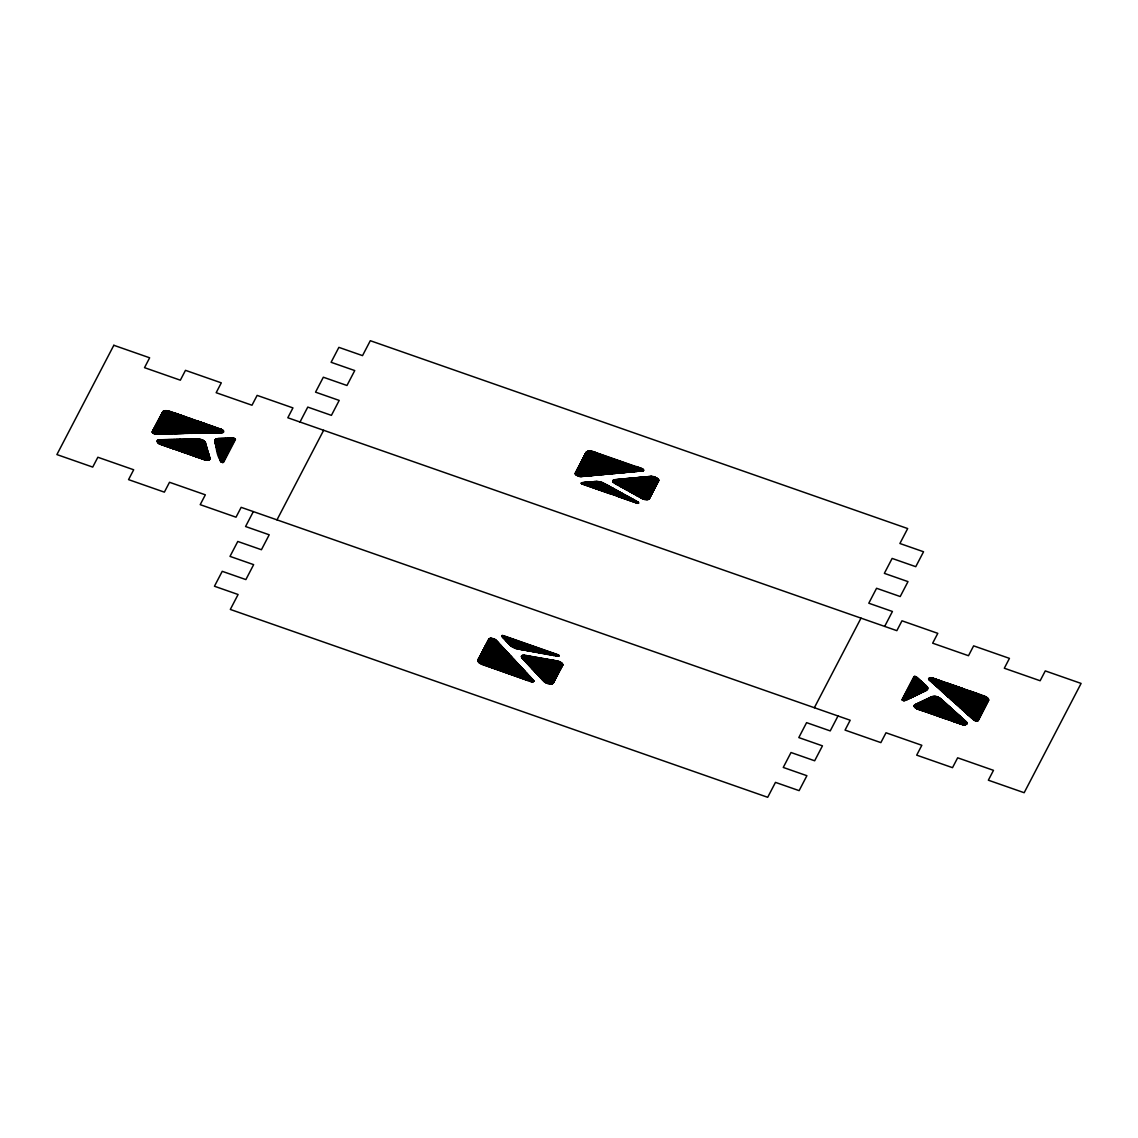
<?xml version="1.0" encoding="UTF-8"?>
<svg xmlns="http://www.w3.org/2000/svg" width="1138" height="1138" viewBox="0 0 1138 1138"><rect width="100%" height="100%" fill="white"/><g stroke="black" fill="none" stroke-linecap="round" stroke-linejoin="round"><path stroke-width="1.5" d="M988.737 700.041L978.182 720.667A2.902 1.266 17.3 0 1 976.745 720.937L976.518 720.909A3.699 1.607 17.3 0 1 975.807 720.809L975.579 720.752A2.589 1.124 17.3 0 1 974.341 720.311L928.779 679.358A3.471 1.522 17.3 0 1 928.807 678.348L930.016 677.779A3.57 1.565 17.3 0 1 931.211 677.736L986.831 697.423A6.487 2.831 17.3 0 1 988.325 698.903L988.737 700.041L977.898 720.809M193.73 439.055L186.305 453.408L193.986 439.04L201.839 439.766A4.865 2.12 17.3 0 1 203.517 440.605L205.48 442.867L209.947 459.155A5.505 2.404 17.3 0 1 206.718 460.136A5.605 2.447 17.3 0 1 204.783 459.837L158.822 443.507A4.595 2.006 17.3 0 1 157.727 442.597L157.129 440.961A4.851 2.12 17.3 0 1 158.964 439.823L193.503 439.055M595.117 452.142L590.423 451.075A6.487 2.831 17.3 0 0 588.076 451.203L585.97 452.639L575.472 474.247A3.57 1.565 17.3 0 0 576.198 474.987L578.047 476.011A3.471 1.522 17.3 0 0 580.209 476.566L643.297 470.719A2.489 1.095 17.3 0 0 643.511 470.506A2.589 1.124 17.3 0 0 643.582 470.222A3.699 1.607 17.3 0 0 643.411 469.738L643.34 469.61A2.902 1.266 17.3 0 0 642.031 468.614L638.688 467.377M555.301 655.716L558.957 655.431A2.916 1.28 17.3 0 0 557.207 654.492L503.707 635.772A2.859 1.252 17.3 0 0 502.527 635.53L501.858 635.658A2.76 1.209 17.3 0 0 501.986 636.441L502.029 636.498A35.961 15.704 17.3 0 0 502.996 637.607L511.816 646.526A9.09 3.969 17.3 0 0 516.239 648.589L554.348 655.559M638.219 503.252L637.92 502L602.642 482.725A9.09 3.969 17.3 0 0 597.763 481.53L591.049 481.858M617.152 479.454L612.856 480.805A4.865 2.12 17.3 0 0 612.984 481.73L643.126 498.97A5.505 2.404 17.3 0 0 647.906 499.511A5.605 2.447 17.3 0 0 649.044 499.041L658.532 479.653A4.595 2.006 17.3 0 0 657.75 478.728L655.118 477.206A4.851 2.12 17.3 0 0 651.292 476.381L618.944 479.297M214.982 439.894C216.234 446.722 216.561 458.244 222.621 462.469M621.789 493.067L589.996 481.957L583.78 482.498A35.961 15.704 17.3 0 0 582.144 482.683L582.059 482.697A2.76 1.209 17.3 0 0 581.319 483.109L581.632 483.65A2.859 1.252 17.3 0 0 582.67 484.191L609.712 493.664M478.173 661.42L533.793 680.951L495.3 639.599A3.471 1.522 17.3 0 0 493.309 638.688L491.118 638.304A3.57 1.565 17.3 0 0 489.966 638.39L478.188 659.556L478.373 661.79A6.487 2.831 17.3 0 0 479.895 663.269L528.004 680.652M562.57 665.374L562.727 664.763A5.605 2.447 17.3 0 0 562.357 663.753A5.505 2.404 17.3 0 0 558.573 661.292L522.527 655.403A4.865 2.12 17.3 0 0 521.617 655.972L522.043 657.992L544.32 681.762A4.851 2.12 17.3 0 0 547.677 683.469L550.849 683.952A4.595 2.006 17.3 0 0 552.215 683.782L562.57 665.374L541.162 658.034M152.25 432.084L162.976 411.487L164.37 410.861A6.487 2.831 17.3 0 1 166.717 410.733L222.564 430.008A3.57 1.565 17.3 0 1 223.347 430.733L223.66 431.843A3.471 1.522 17.3 0 1 222.806 432.568L155.152 433.934A2.489 1.095 17.3 0 1 153.943 433.535L153.744 433.422A3.699 1.607 17.3 0 1 153.146 433.08L152.976 432.952A2.902 1.266 17.3 0 1 152.222 431.928L153.274 429.595M152.293 432.184L163.132 411.373L153.346 429.453M153.815 433.464L165.764 410.704M153.971 433.535L165.864 410.704M154.469 433.734L166.561 410.718L154.626 433.791M155.152 433.934L167.314 410.79L155.337 433.976M155.892 434.047L168.054 410.903M156.077 434.062L168.14 410.918M156.674 434.076L168.765 411.046M156.873 434.076L168.851 411.06M157.471 434.062L169.562 411.231M158.282 434.033L170.259 411.43M159.078 434.019L170.942 411.643M159.889 434.005L171.61 411.871M157.115 441.217L157.627 440.25M160.686 433.991L172.279 412.112M157.414 442.17L158.609 439.88M161.496 433.962L172.948 412.34M157.898 442.782L159.448 439.794M162.293 433.948L173.63 412.582M158.438 443.251L160.259 439.766M163.104 433.934L174.299 412.81M158.879 443.55L160.871 439.737M174.797 412.994L163.9 433.919L174.968 413.051M159.036 443.649L161.07 439.737M159.491 443.905L161.667 439.709M164.697 433.905L175.465 413.222M159.576 443.934L161.881 439.709M164.797 433.905L175.636 413.279M162.478 439.695L160.131 444.204L162.677 439.681M176.148 413.464L165.508 433.877L176.305 413.521M160.785 444.474L163.289 439.666M166.304 433.863L176.817 413.691M160.856 444.517L163.488 439.666M166.404 433.863L176.987 413.748M164.085 439.652L161.44 444.73L164.285 439.652M177.485 413.933L167.115 433.848L177.656 413.99M162.122 444.958L164.896 439.638M167.912 433.834L178.154 414.161M162.208 444.986L165.095 439.638M168.011 433.834L178.325 414.218M165.693 439.624L162.791 445.2L165.892 439.609M178.837 414.403L168.723 433.82L178.993 414.46M163.459 445.427L166.504 439.595M169.519 433.806L179.505 414.63L169.619 433.791M163.545 445.456L166.703 439.595M164.128 445.669L167.3 439.581M180.174 414.872L170.316 433.777L180.345 414.929M164.213 445.698L167.499 439.581M168.097 439.567L164.797 445.897L168.296 439.567M171.127 433.763L180.842 415.1M171.226 433.763L181.013 415.157M168.908 439.553L165.479 446.139L169.107 439.553M181.511 415.342L171.923 433.749L181.682 415.398M166.148 446.366L169.704 439.538M172.734 433.734L182.194 415.569M166.233 446.395L169.903 439.538M172.834 433.734L182.35 415.626M166.817 446.608L170.515 439.524M182.862 415.811L173.531 433.72L183.033 415.868M166.902 446.637L170.714 439.524M167.485 446.836L171.411 439.51M174.342 433.706L183.616 416.067L174.541 433.692M167.656 446.907L171.511 439.496M168.168 447.078L172.208 439.481L168.324 447.134M175.138 433.678L184.285 416.309M175.337 433.678L184.37 416.337M173.019 439.467L168.837 447.305L173.118 439.467M175.935 433.663L184.953 416.536M176.148 433.663L185.039 416.565M169.505 447.547L173.815 439.453L169.676 447.604M176.746 433.649L185.636 416.778L176.945 433.649M170.174 447.775L174.626 439.439M177.542 433.635L186.305 417.006L177.741 433.635M170.344 447.846L174.726 439.439M170.842 448.016L175.423 439.424L171.013 448.073M178.353 433.621L186.973 417.248L178.552 433.606M171.525 448.258L176.219 439.41M179.15 433.606L187.642 417.475M171.682 448.315L176.319 439.41M179.349 433.592L187.727 417.504M172.194 448.486L177.03 439.396L172.364 448.543M179.96 433.578L188.325 417.717M180.16 433.578L188.396 417.746M172.862 448.728L177.827 439.382M180.757 433.564L188.993 417.945L180.956 433.564M173.033 448.785L177.926 439.382M173.531 448.955L178.638 439.368L173.701 449.012M181.568 433.55L189.662 418.187L181.767 433.55M174.214 449.197L179.434 439.339M182.364 433.535L190.331 418.414M174.37 449.254L179.534 439.339M182.564 433.521L190.416 418.443M183.161 433.507L190.999 418.656M183.374 433.507L191.084 418.684M175.551 449.666L181.141 439.311M183.972 433.493L191.767 418.926M176.219 449.894L181.938 439.296M184.769 433.478L192.436 419.154M176.888 450.136L182.749 439.282M185.579 433.464L193.104 419.396M177.571 450.364L183.545 439.268M186.376 433.45L193.773 419.623M178.239 450.605L184.356 439.24M187.187 433.436L194.442 419.865M178.908 450.833L185.153 439.225M187.983 433.407L195.124 420.093M179.576 451.075L185.949 439.211M188.78 433.393L195.793 420.335M180.259 451.302L186.76 439.197M189.591 433.379L196.461 420.562M180.928 451.544L187.557 439.183M190.387 433.365L197.13 420.804M181.596 451.772L188.168 439.168M191.198 433.35L197.642 420.975L191.298 433.35M181.682 451.8L188.367 439.168M182.265 452.014L188.965 439.154M198.311 421.202L191.995 433.336L198.481 421.273M182.35 452.042L189.164 439.14M182.934 452.241L189.776 439.126M192.806 433.308L198.979 421.444M183.019 452.27L189.975 439.126M192.905 433.308L199.15 421.501M190.572 439.112L183.616 452.483L190.771 439.112M199.648 421.672L193.602 433.294L199.819 421.743M184.285 452.711L191.369 439.097M194.399 433.279L200.331 421.914M184.37 452.739L191.568 439.097M194.498 433.279L200.487 421.97M184.953 452.952L192.18 439.083M200.999 422.141L195.21 433.265L201.17 422.212M185.039 452.981L192.379 439.083M192.976 439.069L185.622 453.18L193.176 439.055M196.006 433.251L201.668 422.383M196.106 433.251L201.839 422.44M202.336 422.611L196.817 433.237L202.507 422.682M194.584 439.026L186.973 453.649L194.783 439.026M197.614 433.222L203.019 422.852M197.713 433.208L203.176 422.909M187.642 453.877L195.395 439.012M203.688 423.08L198.41 433.194L203.858 423.151M187.727 453.906L195.594 438.998M188.311 454.119L196.205 438.984M199.221 433.18L204.356 423.322M188.396 454.147L196.405 438.984M199.321 433.18L204.527 423.379M197.002 438.955L188.993 454.346L197.215 438.955M205.025 423.564L200.018 433.165L205.196 423.621M197.799 438.955L189.662 454.588L197.998 438.955M200.829 433.151L205.694 423.791M200.928 433.151L205.864 423.848M190.331 454.816L198.666 439.012M201.625 433.137L206.462 424.061M190.501 454.873L198.766 439.012M201.824 433.137L206.533 424.09M191.013 455.044L199.406 439.112M202.436 433.123L207.13 424.289L202.635 433.109M191.17 455.1L199.506 439.126M191.682 455.285L200.132 439.24L191.853 455.342M203.233 433.109L207.799 424.531M203.432 433.094L207.884 424.559M192.35 455.513L200.829 439.424M204.029 433.08L208.467 424.759M192.521 455.57L200.914 439.453M204.228 433.08L208.553 424.787M201.511 439.638L193.019 455.755L201.597 439.666M204.84 433.066L209.136 425M205.039 433.066L209.221 425.029M193.702 455.982L202.18 439.894L193.858 456.039M205.637 433.052L209.819 425.228M205.836 433.052L209.904 425.256M194.37 456.224L202.806 440.193L194.541 456.281M206.447 433.037L210.487 425.47L206.647 433.037M195.039 456.452L203.346 440.506M207.244 433.023L211.156 425.697L207.443 433.023M195.21 456.509L203.503 440.591M195.708 456.694L203.93 440.89M208.041 433.009L211.824 425.939M195.878 456.751L204.072 441.003M208.254 432.995L211.91 425.968M196.376 456.921L204.484 441.359M208.851 432.995L212.507 426.167M196.547 456.978L204.612 441.487M209.051 432.981L212.578 426.195M197.059 457.163L204.982 441.928M209.648 432.966L213.176 426.409L209.847 432.966M197.215 457.22L205.096 442.085M197.728 457.391L205.395 442.654M210.459 432.952L213.844 426.636M197.898 457.462L205.48 442.881M210.658 432.952L213.93 426.665M198.396 457.632L205.694 443.607M211.255 432.938L214.598 426.906M199.065 457.874L205.992 444.574M212.066 432.924L215.267 427.134M199.733 458.102L206.277 445.555M212.863 432.909L215.95 427.376M200.402 458.344L206.561 446.523M213.66 432.895L216.618 427.604M201.07 458.586L206.86 447.49M214.47 432.867L217.287 427.845M201.739 458.827L207.144 448.472M215.267 432.853L217.955 428.073M202.408 459.069L207.429 449.439M216.078 432.838L218.624 428.315M203.09 459.297L207.713 450.406M216.874 432.824L219.307 428.542M203.759 459.539L207.998 451.388M217.685 432.81L219.975 428.784M208.282 452.355L204.442 459.752L208.325 452.483M220.473 428.969L218.482 432.781L220.644 429.026M208.581 453.337L205.153 459.923L208.61 453.45M214.655 441.658L215.978 439.126M219.293 432.767L221.128 429.225M214.726 441.9L216.234 439.012M219.392 432.767L221.298 429.296M208.866 454.304L205.878 460.051L208.894 454.432M214.94 442.625L216.945 438.784M221.768 429.524L220.089 432.753L221.839 429.567M215.011 442.881L217.173 438.727M206.618 460.122L209.15 455.271M215.224 443.607L217.827 438.614L231.085 438.244A35.961 15.704 17.3 0 1 232.92 438.23L233.02 438.244A2.76 1.209 17.3 0 1 234.485 438.528L235.253 439.055A2.859 1.252 17.3 0 1 235.367 439.638L223.773 461.943A2.916 1.28 17.3 0 1 222.721 462.554L235.153 438.898M220.9 432.725L222.379 429.88L221 432.725M206.718 460.136L209.193 455.399M215.295 443.848L218.041 438.571M207.401 460.15L209.435 456.253M215.523 444.574L218.667 438.514M221.697 432.71L222.948 430.306L221.796 432.71M207.514 460.15L209.477 456.366M215.594 444.816L218.88 438.5M208.24 460.079L209.733 457.22M215.807 445.555L219.478 438.486M223.446 430.889L222.536 432.625L223.489 430.975M208.354 460.065L209.762 457.348M215.879 445.797L219.677 438.486M209.164 459.809L210.018 458.187M216.092 446.523L220.274 438.486M209.307 459.752L210.046 458.315M216.163 446.765L220.473 438.486M216.376 447.504L221.085 438.471M216.448 447.746L221.284 438.471M216.661 448.472L221.882 438.457M216.732 448.728L222.081 438.457M216.945 449.453L222.678 438.443M217.017 449.695L222.877 438.443M217.23 450.435L223.489 438.429M217.301 450.676L223.688 438.429M217.514 451.402L224.286 438.415M217.586 451.658L224.485 438.4M217.842 452.511L225.196 438.386M217.87 452.625L225.296 438.386M218.126 453.479L225.993 438.358M218.155 453.607L226.106 438.358M218.411 454.46L226.803 438.343L218.439 454.588M218.695 455.442L227.614 438.329M218.738 455.556L227.714 438.315M219.264 457.391L229.222 438.286M219.307 457.504L229.321 438.286M219.833 459.339L230.829 438.244M219.876 459.453L230.929 438.244M220.445 461.217L232.422 438.23M220.488 461.331L232.522 438.23M220.914 461.857L233.205 438.258L220.985 461.914M221.441 462.17L233.93 438.372M221.597 462.241L234.015 438.4M222.109 462.398L234.627 438.585M222.294 462.441L234.698 438.614M253.333 511.602L245.566 526.524L269.208 534.789L261.427 549.725L237.785 541.46L230.004 556.382L253.646 564.647L245.879 579.583L222.237 571.319L214.456 586.241L238.098 594.505L230.317 609.442L767.695 797.297L775.476 782.375L799.118 790.64L806.899 775.703L783.257 767.439L791.024 752.517L814.666 760.781L822.447 745.845L798.805 737.58L806.586 722.644L830.228 730.909L837.995 715.987M300.005 422.013L307.772 407.091L331.414 415.356L339.195 400.42L315.553 392.155L323.334 377.219L346.976 385.483L354.743 370.561L331.101 362.297L338.882 347.36L362.524 355.625L370.305 340.703L907.683 528.558L899.902 543.495L923.544 551.759L915.763 566.681L892.121 558.417L884.354 573.353L907.996 581.618L900.215 596.54L876.573 588.275L868.792 603.211L892.434 611.476L884.667 626.398M276.989 519.867L323.647 430.278M814.353 707.722L861.011 618.133M902.306 699.941L914.539 676.47L915.436 676.584A2.76 1.209 17.3 0 1 916.687 677.252L916.787 677.309A35.961 15.704 17.3 0 1 918.053 678.39L927.442 687.295A9.09 3.969 17.3 0 1 927.47 689.6L908.209 699.173M902.377 700.012L914.653 676.441M902.548 700.154L903.401 700.595L916.033 676.84M903.401 700.595L904.184 700.752L916.488 677.096M904.184 700.752L917.057 677.537M905.037 700.638L917.612 678.006M907.1 699.699L918.153 678.49M908.152 699.201L918.693 678.973M909.219 698.689L919.234 679.457M910.272 698.191L919.774 679.955M911.325 697.679L920.315 680.439L911.467 697.622M912.392 697.167L920.855 680.937M912.52 697.11L920.912 680.993M913.444 696.669L921.382 681.42M913.586 696.598L921.453 681.491M914.511 696.157L921.922 681.918L914.639 696.1M915.564 695.659L922.463 682.402L915.692 695.588M916.616 695.147L923.003 682.9L916.759 695.076M917.683 694.635L923.544 683.383M917.811 694.578L923.615 683.44M918.736 694.137L924.084 683.867L918.864 694.066M919.803 693.625L924.625 684.351L919.931 693.568M914.141 706.015L914.767 704.82M920.855 693.113L925.166 684.834M914.198 706.285L915.037 704.664L931.681 696.741L935.038 696.328A4.865 2.12 17.3 0 1 936.93 696.741L940.472 698.59L966.546 722.146A4.851 2.12 17.3 0 1 966.845 724.024L964.967 724.792A4.595 2.006 17.3 0 1 963.402 724.778L917.214 708.889A5.605 2.447 17.3 0 1 915.606 707.95A5.505 2.404 17.3 0 1 914.241 705.361L915.066 704.65M920.983 693.056L925.237 684.891M914.497 706.854L915.834 704.28M925.72 685.304L921.908 692.615L925.791 685.361M928.793 679.4L929.575 677.892M914.611 707.011L916.104 704.152M928.907 679.557L929.817 677.821M914.98 707.438L916.887 703.782M926.261 685.801L922.961 692.103L926.318 685.858M929.305 680.012L930.457 677.722M915.123 707.552L917.157 703.654M929.419 680.111L930.671 677.722M915.535 707.893L917.939 703.284M924.028 691.605L926.773 686.342L924.156 691.548M929.817 680.481L931.254 677.736M915.677 708.007L918.21 703.156M929.945 680.609L931.439 677.75M919.134 702.715L916.204 708.348L919.262 702.644M925.08 691.107L927.242 686.954M925.35 690.979L927.356 687.124M916.815 708.69L920.187 702.217M926.133 690.595L927.641 687.722M916.887 708.732L920.315 702.146M926.403 690.467L927.712 687.949M917.37 708.96L921.239 701.705M917.527 709.031L921.382 701.648M918.025 709.23L922.306 701.207M932.036 682.501L934.156 678.447L932.107 682.558M918.181 709.287L922.434 701.136M918.693 709.472L923.359 700.695M934.824 678.689L932.577 682.985L934.91 678.717M918.864 709.529L923.487 700.638M919.362 709.699L924.412 700.197M935.493 678.917L933.117 683.469L935.578 678.945M919.532 709.756L924.54 700.126M920.045 709.927L925.464 699.685L920.201 709.984M936.161 679.158L933.658 683.966L936.247 679.187M920.713 710.155L926.531 699.187L920.884 710.212M934.198 684.45L936.844 679.386L934.27 684.507M921.382 710.397L927.584 698.689L921.552 710.453M937.513 679.628L934.739 684.934L937.598 679.656M922.065 710.624L928.636 698.191M938.181 679.855L935.294 685.417L938.267 679.884M922.221 710.681L928.764 698.12M922.733 710.852L929.689 697.679M935.834 685.901L938.85 680.097M922.904 710.909L929.817 697.622M935.891 685.958L938.935 680.126M923.402 711.094L930.742 697.181M936.375 686.385L939.533 680.325L936.432 686.456M923.572 711.15L930.884 697.125M924.084 711.321L931.922 696.641M936.972 686.939L940.287 680.595M924.753 711.549L932.847 696.371M937.513 687.423L940.955 680.823M925.422 711.791L933.701 696.285M938.053 687.907L941.624 681.065M926.09 712.018L934.483 696.285M938.594 688.39L942.292 681.292M926.773 712.26L935.251 696.356M939.135 688.888L942.975 681.534M927.442 712.488L935.977 696.484M939.675 689.372L943.644 681.762M928.11 712.729L936.674 696.669M940.216 689.856L944.312 682.003M928.779 712.957L937.356 696.883M940.77 690.339L944.981 682.231M929.447 713.199L938.011 697.139M941.311 690.823L945.65 682.473M938.494 697.352L930.13 713.426L938.651 697.438M941.709 691.193L946.162 682.644M941.851 691.307L946.332 682.7M942.25 691.676L946.83 682.885M942.392 691.79L947.001 682.942M931.467 713.91L939.732 698.049L931.553 713.939M942.79 692.16L947.499 683.113M942.933 692.288L947.67 683.17M932.136 714.138L940.301 698.462M943.331 692.644L948.182 683.355M932.221 714.166L940.372 698.519M943.473 692.772L948.338 683.412M940.856 698.917L932.804 714.38L940.927 698.974M943.871 693.127L948.85 683.582M944.014 693.255L949.021 683.639M941.396 699.415L933.473 714.607L941.467 699.472M944.412 693.625L949.519 683.824M944.554 693.739L949.689 683.881M941.937 699.913L934.156 714.849L941.994 699.97M944.953 694.109L950.187 684.052M945.095 694.223L950.358 684.109M934.824 715.091L942.463 700.396M945.493 694.593L950.856 684.294M934.91 715.119L942.534 700.467M945.635 694.706L951.027 684.351M935.493 715.318L943.004 700.894M946.034 695.076L951.539 684.521M935.578 715.347L943.075 700.951M946.176 695.204L951.695 684.578M943.544 701.378L936.161 715.56L943.615 701.435M946.574 695.56L952.207 684.763M946.716 695.688L952.378 684.82M944.085 701.861L936.83 715.788L944.156 701.933M952.876 684.991L947.115 696.043L953.047 685.048M937.513 716.03L944.625 702.345L937.584 716.058M947.655 696.541L953.544 685.232M947.798 696.655L953.715 685.289M938.181 716.257L945.166 702.843L938.267 716.286M948.196 697.025L954.227 685.46M948.338 697.139L954.384 685.517M938.85 716.499L945.706 703.327M954.981 685.73L948.808 697.566L955.067 685.759M939.021 716.556L945.849 703.44M939.519 716.727L946.247 703.81M955.65 685.958L949.348 698.049L955.735 685.986M939.689 716.798L946.389 703.938M946.788 704.294L940.187 716.968L946.93 704.422M956.318 686.2L949.889 698.533L956.404 686.228M940.87 717.196L947.328 704.778L941.026 717.267M950.429 699.031L956.987 686.427M950.5 699.088L957.072 686.456M941.539 717.438L947.869 705.276M950.97 699.514L957.67 686.669L951.041 699.571M941.709 717.495L948.011 705.389M942.207 717.665L948.409 705.759M951.51 699.998L958.338 686.897L951.581 700.055M942.378 717.737L948.551 705.873M942.876 717.907L948.95 706.243M952.051 700.482L959.007 687.139M943.046 717.964L949.092 706.371M952.122 700.539L959.092 687.167M943.558 718.135L949.49 706.726M952.591 700.965L959.675 687.366M943.715 718.206L949.633 706.854M952.662 701.036L959.761 687.395M944.227 718.377L950.031 707.21M953.132 701.463L960.344 687.608L953.203 701.52M944.398 718.434L950.173 707.338M944.896 718.619L950.571 707.708M953.672 701.947L961.027 687.836M945.066 718.675L950.714 707.822M953.744 702.004L961.112 687.864M945.564 718.846L951.112 708.192M954.213 702.431L961.695 688.077M945.735 718.903L951.254 708.305M954.284 702.487L961.781 688.106M951.667 708.675L946.233 719.088L951.795 708.789M954.754 702.914L962.364 688.305M954.825 702.971L962.449 688.334M946.916 719.316L952.207 709.159M955.365 703.469L963.118 688.575M947.584 719.557L952.748 709.643M955.906 703.953L963.786 688.817M948.253 719.785L953.288 710.126M956.446 704.436L964.469 689.045M948.921 720.027L953.829 710.624M956.987 704.92L965.138 689.287M949.604 720.254L954.369 711.108M957.527 705.404L965.806 689.514M950.273 720.496L954.91 711.591M958.068 705.901L966.475 689.756M950.941 720.724L955.451 712.075M958.609 706.385L967.158 689.984M951.61 720.966L955.991 712.559M959.149 706.869L967.826 690.225M952.278 721.193L956.532 713.042M959.69 707.352L968.495 690.453M952.961 721.435L957.072 713.526M960.102 707.722L968.993 690.624L960.23 707.85M953.047 721.464L957.143 713.597M953.63 721.663L957.613 714.01L953.715 721.691M960.643 708.206L969.676 690.866M960.771 708.334L969.832 690.922M958.153 714.493L954.298 721.905L958.224 714.564M970.344 691.093L961.183 708.69L970.515 691.164M961.724 709.187L971.013 691.335M961.852 709.301L971.183 691.392M955.635 722.374L959.234 715.475L955.721 722.402M962.264 709.671L971.681 691.563M962.392 709.785L971.852 691.634M956.318 722.602L959.775 715.958M962.805 710.155L972.364 691.804M956.404 722.63L959.846 716.015M962.933 710.268L972.521 691.861M960.316 716.442L956.987 722.843L960.387 716.499M973.033 692.032L963.345 710.638L973.203 692.103M957.655 723.071L960.856 716.926L957.741 723.099M963.886 711.122L973.701 692.274M964.014 711.25L973.872 692.331M964.427 711.606L974.37 692.501M964.555 711.734L974.541 692.573M959.007 723.54L961.937 717.907M964.967 712.104L975.038 692.743L965.095 712.217M959.092 723.569L962.008 717.964M959.675 723.782L962.478 718.391L959.761 723.811M965.508 712.587L975.721 692.985M965.636 712.701L975.878 693.042M966.048 713.071L976.39 693.213M966.176 713.199L976.56 693.27M961.027 724.237L963.559 719.358M966.646 713.626L977.144 693.483M961.197 724.294L963.701 719.486M966.717 713.682L977.229 693.511M961.71 724.437L964.099 719.856M967.186 714.109L977.812 693.711M961.88 724.493L964.227 719.97M967.257 714.166L977.898 693.739M962.407 724.607L964.64 720.34M967.727 714.593L978.481 693.952L967.798 714.65M962.592 724.65L964.768 720.468M963.132 724.75L965.18 720.838M968.267 715.077L979.164 694.18L968.338 715.133M963.317 724.778L965.309 720.966M963.886 724.821L965.707 721.336M968.808 715.56L979.832 694.422M964.085 724.835L965.849 721.464M968.879 715.631L979.918 694.45M964.683 724.821L966.247 721.833M980.501 694.649L969.348 716.044L980.586 694.678M964.896 724.806L966.375 721.961M965.55 724.693L966.745 722.402M965.792 724.621L966.859 722.559M966.603 724.195L967.101 723.227M970.444 717.025L981.838 695.119L970.501 717.082M970.984 717.509L982.521 695.361L971.041 717.566M983.189 695.603L971.525 717.993L983.275 695.631M983.844 695.859L972.051 718.491L983.929 695.887M972.592 718.974L984.498 696.129L972.663 719.031M973.132 719.472L985.138 696.428M973.203 719.529L985.209 696.47M973.772 719.97L985.679 696.712M974.299 720.283L986.29 697.068M974.853 720.539L986.874 697.466M975.536 720.752L987.443 697.907M976.262 720.88L987.969 698.419M977.03 720.937L988.424 699.059M638.646 503.053L581.475 482.939M501.83 635.715L559.071 655.701M558.957 655.972L501.787 635.929M529.767 681.264L531.062 681.648A2.902 1.266 17.3 0 0 532.854 681.733L533.011 681.69A3.699 1.607 17.3 0 0 533.452 681.52L533.551 681.463A2.589 1.124 17.3 0 0 533.793 680.922M907.939 699.301L906.118 700.154M558.63 656.128L501.886 636.284M217.771 438.614L216.746 438.841A9.09 3.969 17.3 0 0 214.698 440.42M636.227 466.523L637.977 467.135M592.514 451.388L642.472 468.856M590.707 451.089L643.198 469.439M589.84 451.046L643.439 469.781M589.598 451.032L643.482 469.88M588.773 451.075L643.582 470.236M588.118 451.189L643.525 470.463M587.165 451.516L642.856 470.89M586.81 451.715L642.216 471.004M586.582 451.886L641.448 471.061L586.511 451.942M586.269 452.184L640.694 471.132M586.07 452.455L639.94 471.203M639.186 471.274L585.942 452.696L639.001 471.288M585.771 453.009L638.446 471.331M653.283 476.609L655.616 477.419M585.629 453.294L637.693 471.402M651.718 476.395L657.209 478.316M636.939 471.473L585.501 453.536L636.754 471.488M650.879 476.395L657.878 478.842L650.78 476.395M585.33 453.849L636.185 471.545M649.997 476.452L658.376 479.383M585.188 454.133L635.445 471.616M649.229 476.509L658.603 479.795M585.06 454.375L634.691 471.687M585.046 454.403L634.506 471.701M584.904 454.688L633.937 471.758M647.693 476.637L658.703 480.492M584.747 454.972L633.197 471.815M646.939 476.708L658.632 480.805M584.605 455.243L632.444 471.886M646.185 476.779L658.546 481.018M584.491 455.456L631.69 471.957M645.616 476.822L658.404 481.289L645.431 476.85M584.463 455.527L631.604 471.971M584.32 455.812L630.95 472.028M644.677 476.907L658.248 481.573M584.164 456.082L630.196 472.099M643.937 476.978L658.105 481.858M584.064 456.295L629.442 472.17M643.368 477.035L657.963 482.128M584.022 456.366L629.357 472.17M643.183 477.05L657.949 482.171M583.879 456.651L628.702 472.242M642.429 477.121L657.821 482.412M583.737 456.935L627.948 472.298M641.69 477.192L657.679 482.697M641.121 477.235L657.522 482.981L640.936 477.263M583.438 457.49L626.455 472.441M640.196 477.334L657.38 483.252M583.296 457.775L625.701 472.512M639.442 477.391L657.238 483.536M624.947 472.583L583.182 457.974L624.862 472.583M638.887 477.448L657.095 483.821L638.703 477.462M582.997 458.329L624.207 472.654M637.949 477.533L656.939 484.091M582.855 458.614L623.453 472.711M637.209 477.604L656.797 484.375M622.699 472.782L582.727 458.856L622.514 472.811M636.555 477.676L656.654 484.66L636.455 477.676M582.571 459.169L621.96 472.853M635.715 477.747L656.512 484.93M582.414 459.453L621.206 472.924M634.961 477.818L656.356 485.215M620.452 472.995L582.286 459.695L620.267 473.01M656.213 485.499L634.307 477.875L656.185 485.57M582.13 460.008L619.698 473.067M633.468 477.96L656.071 485.77M581.987 460.293L618.958 473.124M632.728 478.031L655.929 486.054M618.204 473.195L581.859 460.534L618.019 473.209M632.059 478.088L655.773 486.339L631.974 478.088M581.689 460.847L617.45 473.266M631.22 478.159L655.63 486.609M581.546 461.132L616.696 473.337M630.48 478.23L655.488 486.893M581.404 461.402L615.957 473.408M629.727 478.301L655.346 487.178M615.203 473.479L581.29 461.615L615.103 473.479M629.172 478.358L655.189 487.448M628.973 478.373L655.175 487.491M581.105 461.971L614.449 473.536M628.233 478.444L655.047 487.733M580.963 462.241L613.709 473.607M627.479 478.515L654.905 488.017M580.849 462.455L612.955 473.678L580.821 462.526M626.924 478.557L654.763 488.287L626.725 478.572M580.664 462.81L612.201 473.749M625.985 478.643L654.606 488.572M580.522 463.081L611.462 473.821M625.231 478.714L654.464 488.856M610.708 473.892L580.408 463.294L610.608 473.892M624.677 478.771L654.322 489.127L624.478 478.785M580.238 463.65L609.954 473.963M623.738 478.856L654.179 489.411M580.081 463.934L609.214 474.02M622.984 478.927L654.023 489.696M579.953 464.176L608.46 474.091M622.33 478.984L653.881 489.966L622.23 478.998M579.939 464.204L608.275 474.119M579.797 464.489L607.706 474.162M621.49 479.055L653.738 490.25M579.655 464.773L606.967 474.233M620.736 479.126L653.582 490.535M606.213 474.304L579.527 465.015L606.028 474.318M653.44 490.805L620.082 479.183L653.397 490.876M579.356 465.328L605.473 474.375M619.228 479.269L653.297 491.09M579.214 465.613L604.719 474.446M618.489 479.34L653.141 491.374M603.965 474.503L579.086 465.855L603.78 474.532M617.82 479.397L652.999 491.644L617.721 479.397M578.915 466.167L603.225 474.574M616.967 479.468L652.842 491.929M578.773 466.452L602.471 474.646M616.199 479.525L652.7 492.199M601.732 474.717L578.645 466.694L601.533 474.731M615.516 479.582L652.543 492.484L615.43 479.596M578.488 467.007L600.978 474.788M614.733 479.681L652.401 492.768M578.332 467.291L600.224 474.859M614.164 479.809L652.245 493.039M578.189 467.562L599.484 474.93M613.709 479.98L652.102 493.323M613.425 480.136L651.96 493.608M613.339 480.179L651.932 493.636M577.905 468.131L597.976 475.058M613.069 480.421L651.804 493.878M577.748 468.401L597.237 475.129M612.898 480.691L651.661 494.162M577.649 468.614L596.483 475.2M577.606 468.685L596.397 475.215M577.464 468.97L595.743 475.271M612.827 481.246L651.363 494.717M577.322 469.24L594.989 475.343M612.941 481.616L651.221 495.002M577.208 469.453L594.249 475.414M613.183 482.028L651.078 495.272M577.165 469.525L594.15 475.414M613.211 482.085L651.05 495.315M577.023 469.809L593.495 475.485M613.581 482.498L650.936 495.556M576.881 470.079L592.742 475.556M614.236 483.067L650.78 495.841M576.753 470.335L592.002 475.613M615.274 483.764L650.637 496.125M576.738 470.364L591.817 475.641M615.644 483.963L650.609 496.196M576.582 470.648L591.248 475.684M616.853 484.646L650.495 496.396M576.44 470.933L590.494 475.755M618.475 485.542L650.367 496.68M589.754 475.826L576.312 471.175L589.569 475.84M620.082 486.438L650.225 496.965L620.495 486.651M576.155 471.488L589 475.897M621.704 487.334L650.083 497.249M575.999 471.772L588.261 475.969M623.325 488.23L649.94 497.534M587.507 476.04L575.885 472.014L587.322 476.054M624.961 489.127L649.812 497.818L625.359 489.354M575.714 472.327L586.753 476.097M626.583 490.023L649.67 498.103M575.572 472.611L585.999 476.168M628.204 490.919L649.542 498.387M575.444 472.853L585.259 476.239M629.84 491.829L649.4 498.672M585.06 476.253L575.33 473.095L584.406 476.31M630.239 492.057L649.357 498.729M601.39 482.299L602.813 482.796M631.661 492.839L649.158 498.956M575.259 473.408L583.751 476.381M598.56 481.644L605.487 484.063M633.084 493.622L648.888 499.141M575.259 473.735L582.997 476.438M597.151 481.474L607.109 484.959M634.72 494.518L648.489 499.34M575.401 474.119L582.229 476.509L575.43 474.176M596.34 481.431L608.332 485.627M636.341 495.428L647.977 499.497L636.54 495.528M596.084 481.431L608.73 485.855M575.714 474.56L581.475 476.58M595.202 481.459L610.366 486.751M637.963 496.324L647.323 499.596M576.397 475.129L580.565 476.58M594.449 481.516L611.988 487.661M639.584 497.221L646.441 499.61M593.908 481.587L613.211 488.33M641.192 498.117L645.104 499.482M593.737 481.602L613.624 488.558M641.419 498.231L644.848 499.44M592.998 481.673L615.245 489.454M592.258 481.744L616.881 490.364M591.703 481.801L618.105 491.033M591.518 481.815L618.517 491.26M590.764 481.886L620.153 492.157M623.211 493.849L589.328 482.014L623.425 493.963M588.474 482.085L625.061 494.874M587.72 482.142L626.682 495.77M628.119 496.566L586.326 482.27L629.954 497.576M586.966 482.213L628.318 496.68M585.444 482.341L631.59 498.472M584.776 482.398L633.013 499.269M584.676 482.412L633.226 499.383M583.936 482.484L634.848 500.279M583.197 482.555L636.427 501.161M582.485 482.64L637.934 502.014M582.002 482.711L638.603 502.583L581.859 482.754M581.29 483.166L638.546 503.138M581.447 483.508L637.991 503.281M581.532 483.579L637.877 503.281M617.977 496.552L636.156 502.896A2.916 1.28 17.3 0 0 638.276 503.337M502.271 635.516L558.815 655.275M501.915 636.341L558.559 656.142M502.228 636.739L557.663 656.114M502.64 637.209L555.87 655.815M503.081 637.693L553.993 655.502M503.138 637.764L553.751 655.46M503.537 638.19L552.086 655.161M504.02 638.688L550.152 654.819M548.231 654.478L504.49 639.186L547.99 654.435M504.945 639.67L546.311 654.137M505.414 640.168L544.377 653.795M505.884 640.666L542.456 653.454M505.997 640.779L541.973 653.368M506.353 641.149L540.536 653.098M506.823 641.647L538.601 652.757M507.292 642.145L536.681 652.415M507.406 642.273L536.197 652.33M507.747 642.643L534.746 652.074M508.202 643.126L532.826 651.733M530.905 651.391L508.658 643.61L530.422 651.306M509.084 644.094L528.985 651.05M556.482 660.751L560.38 662.117M491.388 638.318L495.556 639.784M509.511 644.577L527.05 650.708M554.576 660.41L561.432 662.814M490.521 638.304L496.111 640.267M509.98 645.075L525.13 650.367M552.897 660.125L561.959 663.283M496.524 640.708L489.937 638.404L496.652 640.822M510.123 645.203L524.661 650.282M551.233 659.827L562.314 663.696M510.663 645.687L522.982 649.983M550.749 659.741L562.385 663.81M489.383 638.617L497.107 641.32M511.346 646.213L521.304 649.698M548.829 659.4L562.613 664.222M489.084 638.845L497.576 641.818M512.47 646.939L519.383 649.357M546.923 659.058L562.713 664.578M488.913 639.03L497.918 642.188M515.002 648.148L516.424 648.646M545.472 658.802L562.727 664.834L545.002 658.717M488.856 639.101L498.046 642.301M488.7 639.371L498.501 642.799M543.082 658.376L562.656 665.189M488.558 639.656L498.956 643.283M499.298 643.653L488.444 639.869L499.411 643.781M539.725 657.792L562.371 665.702L539.241 657.707M488.273 640.21L499.881 644.264M537.321 657.366L562.215 665.986M488.117 640.495L500.336 644.762M535.415 657.024L562.058 666.256M488.017 640.708L500.677 645.132M533.978 656.768L561.902 666.541L533.494 656.683M487.974 640.765L500.791 645.246M487.832 641.05L501.246 645.744M531.588 656.341L561.759 666.811M487.676 641.334L501.702 646.228M529.682 656.014L561.603 667.096M528.004 655.716L561.447 667.366M527.762 655.673L561.418 667.437M487.391 641.889L502.612 647.209M525.898 655.346L561.304 667.65M487.249 642.173L503.081 647.707M524.561 655.218L561.148 667.921M503.48 648.134L487.121 642.415L503.537 648.191M486.95 642.728L503.992 648.688M522.925 655.303L560.863 668.49M486.808 643.013L504.447 649.172M522.385 655.445L560.707 668.76M504.845 649.599L486.68 643.255L504.902 649.67M560.565 669.044L522.029 655.616L560.522 669.116M486.509 643.567L505.357 650.154M521.702 655.872L560.422 669.329M486.367 643.852L505.813 650.652M521.517 656.128L560.28 669.599M486.225 644.136L506.268 651.135M521.432 656.356L560.124 669.884M506.609 651.505L486.111 644.336L506.723 651.633M485.926 644.691L507.178 652.117M521.489 657.039L559.839 670.438M485.784 644.976L507.648 652.615M521.659 657.423L559.697 670.723M485.67 645.175L507.989 652.984M521.929 657.849L559.555 671.007L521.972 657.906M485.642 645.246L508.103 653.098M485.499 645.531L508.558 653.596M522.328 658.319L559.412 671.292M485.343 645.815L509.013 654.08M522.811 658.817L559.27 671.562M485.243 646.014L509.355 654.45L485.201 646.085M559.128 671.847L523.281 659.315L559.114 671.889M485.058 646.37L509.924 655.061M523.75 659.812L558.986 672.131M484.916 646.654L510.379 655.559M524.22 660.31L558.843 672.416M510.72 655.915L484.802 646.853L510.834 656.043M524.675 660.794L558.701 672.686L524.732 660.865M484.617 647.209L511.289 656.541M525.144 661.292L558.559 672.971M484.475 647.494L511.759 657.024M525.6 661.775L558.417 673.255M512.157 657.451L484.347 647.735L512.214 657.522M526.055 662.273L558.26 673.54M526.169 662.401L558.232 673.611M484.176 648.048L512.669 658.006M526.51 662.771L558.118 673.81M484.034 648.333L513.124 658.504M526.965 663.255L557.976 674.094M527.435 663.753L557.833 674.379L527.548 663.867M483.75 648.888L514.035 659.485M527.89 664.236L557.691 674.649M483.593 649.172L514.49 659.969M528.345 664.734L557.535 674.934M528.8 665.218L557.392 675.218M528.914 665.346L557.364 675.289M483.309 649.727L515.414 660.95M529.255 665.716L557.25 675.488M483.166 650.011L515.87 661.448M529.711 666.199L557.108 675.773M483.038 650.253L516.325 661.932M530.18 666.697L556.951 676.057M482.91 650.495L516.666 662.302L482.868 650.566M530.635 667.181L556.809 676.328L530.692 667.238M482.725 650.851L517.235 662.913M531.09 667.679L556.667 676.612M482.583 651.135L517.705 663.411M531.546 668.162L556.525 676.897M518.046 663.781L482.469 651.334L518.16 663.895M532.001 668.66L556.368 677.181M532.058 668.717L556.354 677.21M482.284 651.69L518.615 664.393M532.456 669.144L556.226 677.451M482.142 651.974L519.07 664.876M532.911 669.642L556.084 677.736M519.412 665.246L482.028 652.174L519.54 665.374M555.941 678.02L533.366 670.126L555.913 678.049M481.843 652.529L519.995 665.858M533.836 670.623L555.785 678.291M481.701 652.814L520.45 666.356M534.291 671.107L555.643 678.575M520.848 666.783L481.573 653.056L520.905 666.84M534.746 671.605L555.5 678.86L534.86 671.719M481.417 653.368L521.375 667.337M535.201 672.089L555.358 679.13M481.26 653.653L521.83 667.821M535.657 672.572L555.202 679.414M481.132 653.895L522.228 668.262M536.112 673.07L555.06 679.699M481.118 653.923L522.285 668.319M536.226 673.184L555.031 679.77M480.976 654.208L522.74 668.803M536.567 673.554L554.917 679.969M480.833 654.492L523.196 669.3M537.022 674.052L554.775 680.254M523.594 669.727L480.705 654.734L523.651 669.784M554.619 680.538L537.463 674.535L554.59 680.609M480.535 655.047L524.12 670.282M537.918 675.033L554.476 680.809M480.392 655.332L524.575 670.78M538.374 675.517L554.334 681.093M524.974 671.207L480.264 655.573L525.031 671.264M538.843 676L554.192 681.378M538.957 676.128L554.149 681.449M480.094 655.886L525.486 671.761M539.298 676.498L554.035 681.648M479.952 656.171L525.941 672.245M539.753 676.996L553.893 681.932M479.809 656.441L526.396 672.743M540.209 677.48L553.751 682.217M526.752 673.099L479.695 656.654L526.866 673.227M479.511 657.01L527.321 673.724M541.133 678.461L553.452 682.772M479.368 657.28L527.776 674.208M541.588 678.959L553.296 683.042M528.117 674.578L479.254 657.494L528.231 674.706M542.058 679.443L553.068 683.298L542.115 679.514M479.084 657.849L528.686 675.19M542.527 679.941L552.769 683.525M478.927 658.134L529.156 675.688M542.997 680.439L552.385 683.725M478.828 658.333L529.497 676.043M551.859 683.867L543.48 680.937L551.788 683.881M478.785 658.404L529.611 676.171M478.643 658.689L530.066 676.669M543.978 681.449L551.148 683.952M478.501 658.973L530.521 677.153M544.618 682.003L550.123 683.924M478.373 659.215L530.92 677.579L478.344 659.243M545.899 682.772L548.231 683.597M478.202 659.528L531.432 678.134M478.074 659.812L531.901 678.632M477.96 660.353L532.826 679.614M477.96 660.68L533.295 680.111M478.031 661.036L533.608 680.51L478.06 661.135M478.401 661.832L533.765 681.178M533.566 681.449L478.757 662.288L533.494 681.506M479.383 662.871L533.125 681.662M480.122 663.426L532.598 681.776M481.63 664.279L531.588 681.747M902.406 700.154A2.916 1.28 17.3 0 1 902.278 699.13L913.857 676.826A2.859 1.252 17.3 0 1 914.454 676.484M113.828 345.283L56.9 454.574L92.719 467.092L97.854 457.248L133.687 469.766L128.551 479.624L164.37 492.142L169.505 482.284L205.338 494.817L200.203 504.66L236.021 517.193L241.156 507.335L850.186 720.24L845.05 730.098L880.869 742.616L886.004 732.772L921.837 745.29L916.702 755.148L952.52 767.666L957.655 757.808L993.488 770.341L988.353 780.199L1024.172 792.717L1081.1 683.426L1045.281 670.908L1040.146 680.752L1004.313 668.234L1009.449 658.376L973.63 645.858L968.495 655.716L932.662 643.183L937.797 633.34L901.979 620.807L896.844 630.665L287.814 417.76L292.95 407.902L257.131 395.384L251.996 405.228L216.163 392.71L221.298 382.852L185.48 370.334L180.345 380.192L144.512 367.659L149.647 357.801L113.828 345.283M164.057 410.946L152.705 432.725L164.171 410.918M164.939 410.761L153.274 433.151L165.053 410.747M180.231 439.325L174.882 449.425L180.33 439.325M228.411 438.301L218.98 456.409L228.51 438.301M230.018 438.258L219.549 458.358L230.118 438.258M231.626 438.23L220.132 460.293L231.725 438.23M915.293 676.541L902.875 700.382L915.379 676.569M932.079 677.864L930.429 681.036L932.164 677.878M932.79 678.02L930.969 681.52L932.875 678.049M933.473 678.22L931.496 682.018L933.558 678.248M939.12 697.679L930.799 713.668L939.206 697.722M958.694 714.991L954.967 722.132L958.765 715.048M961.397 717.409L958.324 723.313L961.468 717.481M963.018 718.875L960.344 724.01L963.089 718.932M981.169 694.891L969.889 716.542L981.255 694.92M643.297 470.719L587.72 451.288L643.255 470.748M658.689 480.108L648.546 476.566L658.703 480.165M627.194 472.37L583.623 457.135L627.109 472.384M598.73 475.001L578.076 467.775L598.631 475.001M651.505 494.433L612.827 480.919L651.491 494.475M502.1 646.669L487.548 641.576L502.157 646.725M561.006 668.205L523.722 655.218L560.963 668.276M559.981 670.168L521.417 656.683L559.967 670.197M513.523 658.93L483.906 648.575L513.579 658.987M514.902 660.396L483.465 649.414L514.959 660.467M553.594 682.487L540.664 677.978L553.58 682.53M532.299 679.059L478.003 660.04L532.356 679.116"/></g></svg>
